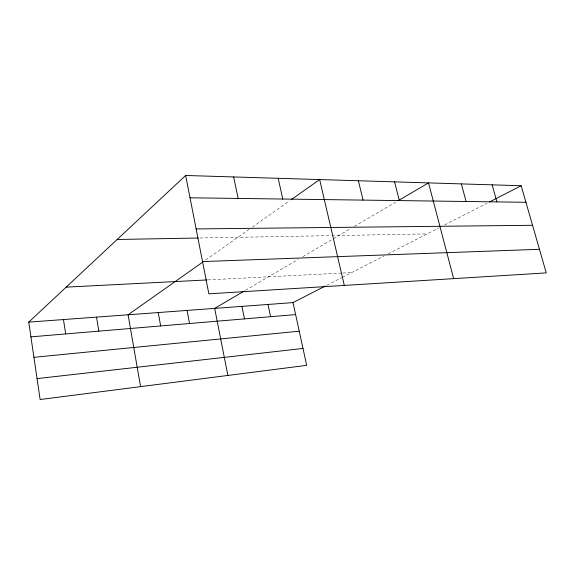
<?xml version="1.0" encoding="UTF-8"?>
<svg xmlns="http://www.w3.org/2000/svg" width="575" height="575" viewBox="0 0 575 575"><rect width="100%" height="100%" fill="white"/><g stroke="black" fill="none" stroke-linecap="round" stroke-linejoin="round"><path stroke-width="0.43" stroke-dasharray="2.88 2.16" d="M205.642 260.051L249.392 229.166M252.274 227.132L289.484 200.876M245.475 290.317L298.288 259.325M302.817 256.666L332.709 239.121M333.486 238.668L350.513 228.678M354.387 226.406L395.737 202.134M326.83 285.279L341.579 277.725M342.355 277.33L384.258 255.868M388.175 253.855L439.07 227.786M444.647 224.933L487.032 203.219M207.812 279.91L341.96 273.06M342.844 273.017L351.648 272.564M200.086 237.985L330.948 235.635M331.832 235.621L427.124 233.91"/><path stroke-width="0.86" d="M325.27 286.077L293.006 302.608L306.683 365.341L40.128 399.524L28.75 322.122L185.646 175.476L521.173 185.732L546.25 272.895L208.862 293.825L185.646 175.476M202.767 262.078L128.081 314.784L140.559 386.644M291.64 199.353L319.664 179.572L344.303 285.423M243.987 291.194L214.676 308.394L227.88 375.446M398.022 200.797L428.519 182.9L453.646 278.638M489.411 202.005L521.173 185.732M37.059 378.616L302.996 348.443M33.925 357.312L299.237 331.186M30.913 336.857L295.615 314.59M28.75 322.122L293.006 302.608M66.175 287.141L206.928 279.953M202.537 261.582L539.458 249.291M117.178 239.473L198.296 238.021M196.132 228.936L532.551 225.285M190.03 197.793L525.938 202.285M492.157 184.848L496.929 201.897M461.33 183.907L466.102 201.487M394.579 181.865L399.323 200.589M358.369 180.758L363.084 200.107M278.192 178.308L282.778 199.036M267.993 304.455L270.581 316.696M233.637 176.942L238.136 198.44M241.91 306.382L244.468 318.895M187.069 310.428L189.549 323.509M158.233 312.563L160.662 325.946M96.514 317.12L98.835 331.143M63.444 319.563L65.694 333.931"/></g></svg>
